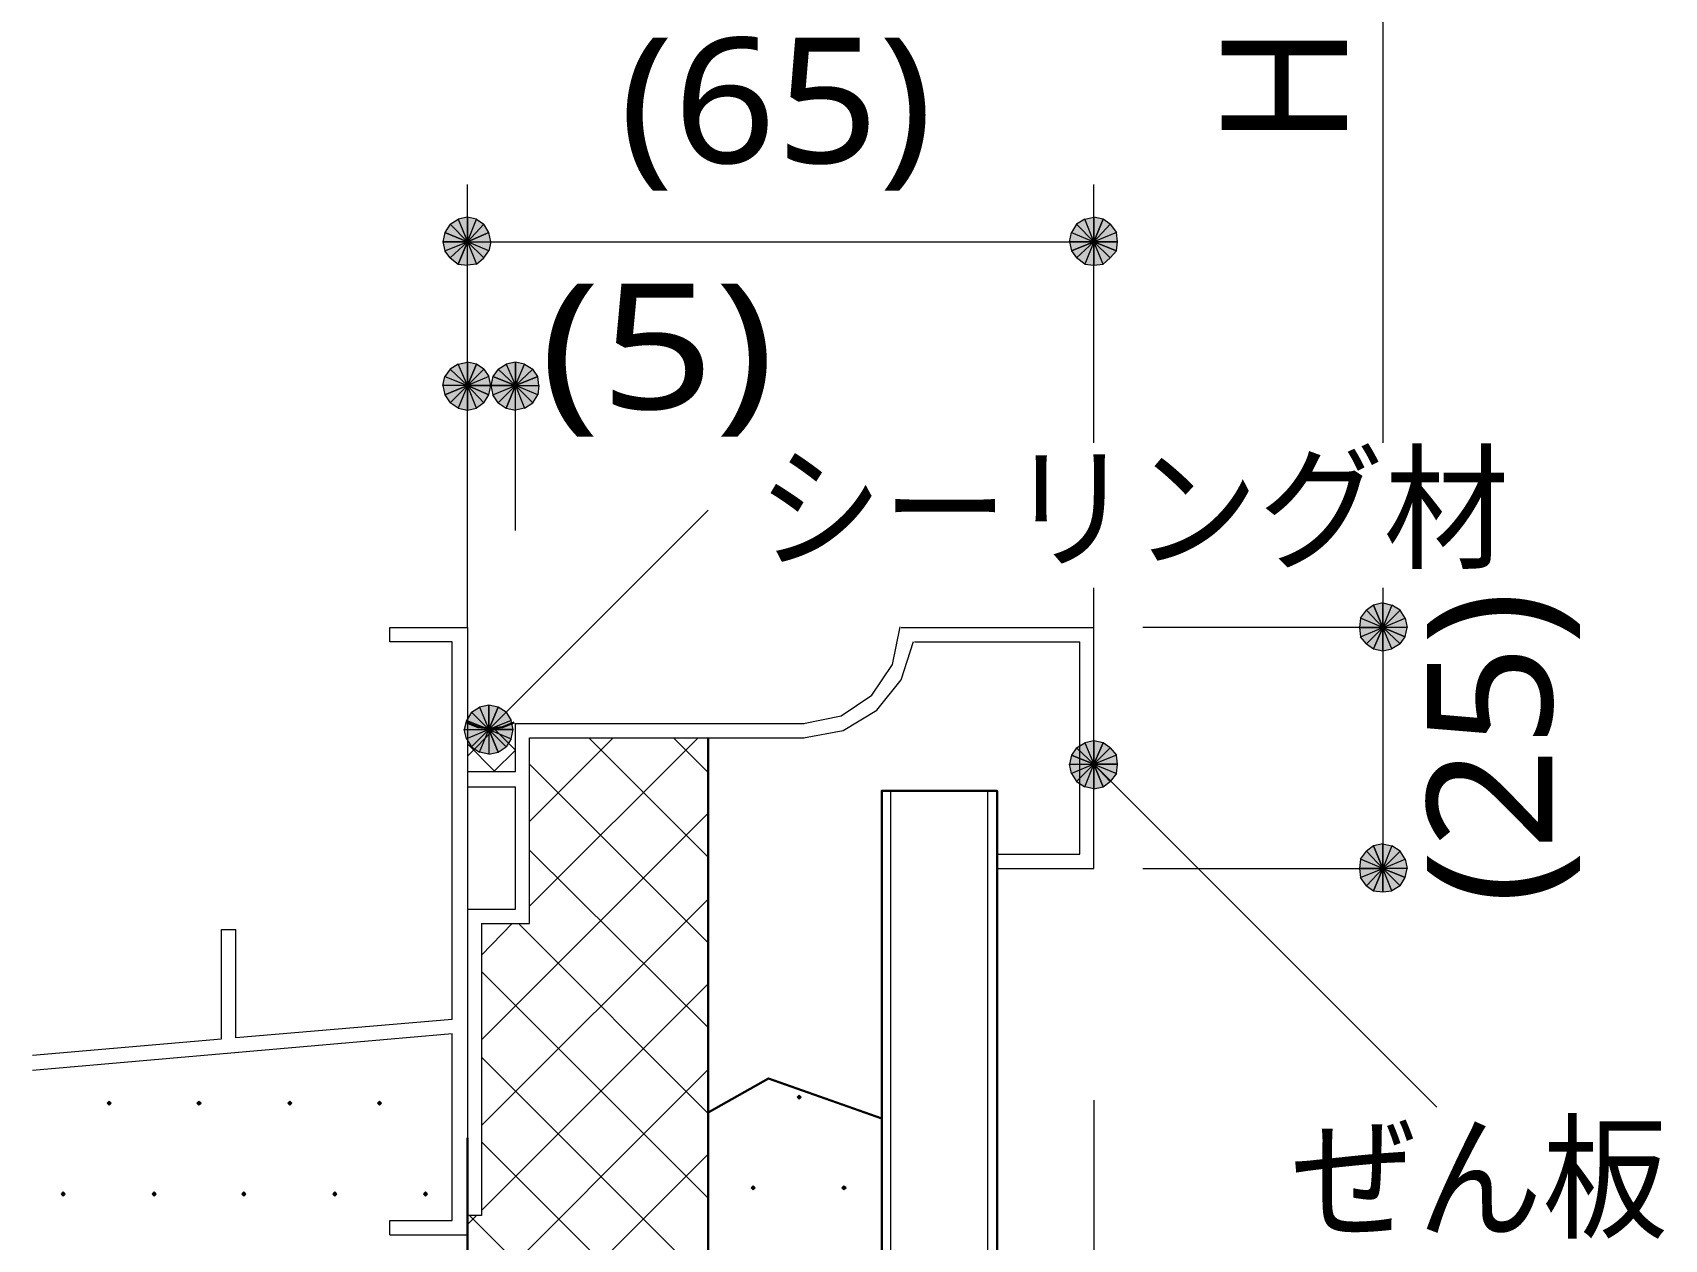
# Model space of a CAD drawing. Header units: millimetres. Extents: x 0 to 420, y 0 to 297.
# Drawn here: x 162.28 to 196.13, y 195.78 to 220.81 of the extents above; entities that cross this region are included whole.
import ezdxf
from ezdxf.enums import TextEntityAlignment as Align

# ---------------------------------------------------------------- set-up
doc = ezdxf.new("R2010")
doc.units = ezdxf.units.MM
doc.styles.add('kst32b', font='NotoSansJP-Variable.ttf')

msp = doc.modelspace()

# ---------------------------------------------------------------- hatches: boundary and pattern name
h = msp.add_hatch(color=7)
h.paths.add_polyline_path([(171.302, 216.979), (171.111, 216.937), (171.302, 216.471), (171.302, 216.979)])
h.paths.add_polyline_path([(171.111, 216.937), (171.302, 216.471), (170.942, 216.831), (171.111, 216.937)])
h.paths.add_polyline_path([(171.302, 216.471), (170.942, 216.831), (170.836, 216.662), (171.302, 216.471)])
h = msp.add_hatch(color=7)
h.paths.add_polyline_path([(171.746, 216.662), (171.641, 216.831), (171.302, 216.471), (171.746, 216.662)])
h.paths.add_polyline_path([(171.641, 216.831), (171.302, 216.471), (171.492, 216.937), (171.641, 216.831)])
h.paths.add_polyline_path([(171.302, 216.471), (171.492, 216.937), (171.302, 216.979), (171.302, 216.471)])
h = msp.add_hatch(color=7)
h.paths.add_polyline_path([(184.489, 216.937), (184.298, 216.979), (184.298, 216.471), (184.489, 216.937)])
h.paths.add_polyline_path([(184.298, 216.979), (184.298, 216.471), (184.108, 216.937), (184.298, 216.979)])
h.paths.add_polyline_path([(184.298, 216.471), (184.108, 216.937), (183.938, 216.831), (184.298, 216.471)])
for points in [[(170.836, 216.662), (170.794, 216.471), (171.302, 216.471), (170.836, 216.662)], [(184.764, 216.281), (184.785, 216.471), (184.298, 216.471), (184.764, 216.281)], [(171.831, 213.678), (171.789, 213.487), (172.297, 213.487), (171.831, 213.678)], [(171.746, 213.296), (171.789, 213.487), (171.302, 213.487), (171.746, 213.296)], [(190.098, 208.026), (190.288, 207.984), (190.288, 208.471), (190.098, 208.026)], [(171.937, 206.82), (171.746, 206.862), (171.746, 206.354), (171.937, 206.82)], [(184.489, 206.079), (184.298, 206.121), (184.298, 205.634), (184.489, 206.079)], [(190.098, 203.009), (190.288, 202.988), (190.288, 203.475), (190.098, 203.009)], [(178.181, 198.776), (178.16, 198.755), (178.139, 198.734), (178.16, 198.713), (178.181, 198.691), (178.202, 198.713), (178.223, 198.734), (178.202, 198.755), (178.181, 198.776)], [(163.872, 198.649), (163.851, 198.628), (163.83, 198.607), (163.851, 198.586), (163.872, 198.564), (163.894, 198.586), (163.915, 198.607), (163.894, 198.628), (163.872, 198.649)], [(165.735, 198.649), (165.714, 198.628), (165.693, 198.607), (165.714, 198.586), (165.735, 198.564), (165.756, 198.586), (165.777, 198.607), (165.756, 198.628), (165.735, 198.649)], [(167.619, 198.649), (167.598, 198.628), (167.577, 198.607), (167.598, 198.586), (167.619, 198.564), (167.64, 198.586), (167.661, 198.607), (167.64, 198.628), (167.619, 198.649)], [(169.482, 198.649), (169.46, 198.628), (169.439, 198.607), (169.46, 198.586), (169.482, 198.564), (169.503, 198.586), (169.524, 198.607), (169.503, 198.628), (169.482, 198.649)], [(162.92, 196.765), (162.899, 196.744), (162.878, 196.723), (162.899, 196.702), (162.92, 196.681), (162.941, 196.702), (162.962, 196.723), (162.941, 196.744), (162.92, 196.765)], [(164.804, 196.765), (164.783, 196.744), (164.761, 196.723), (164.783, 196.702), (164.804, 196.681), (164.825, 196.702), (164.846, 196.723), (164.825, 196.744), (164.804, 196.765)], [(166.666, 196.765), (166.645, 196.744), (166.624, 196.723), (166.645, 196.702), (166.666, 196.681), (166.687, 196.702), (166.709, 196.723), (166.687, 196.744), (166.666, 196.765)], [(168.55, 196.765), (168.529, 196.744), (168.508, 196.723), (168.529, 196.702), (168.55, 196.681), (168.571, 196.702), (168.593, 196.723), (168.571, 196.744), (168.55, 196.765)], [(170.434, 196.765), (170.413, 196.744), (170.392, 196.723), (170.413, 196.702), (170.434, 196.681), (170.455, 196.702), (170.476, 196.723), (170.455, 196.744), (170.434, 196.765)], [(177.229, 196.892), (177.207, 196.871), (177.186, 196.85), (177.207, 196.829), (177.229, 196.808), (177.25, 196.829), (177.271, 196.85), (177.25, 196.871), (177.229, 196.892)], [(179.112, 196.892), (179.091, 196.871), (179.07, 196.85), (179.091, 196.829), (179.112, 196.808), (179.134, 196.829), (179.155, 196.85), (179.134, 196.871), (179.112, 196.892)]]:
    msp.add_hatch(color=7).paths.add_polyline_path(points)
h = msp.add_hatch(color=7)
h.paths.add_polyline_path([(171.641, 216.133), (171.746, 216.281), (171.302, 216.471), (171.641, 216.133)])
h.paths.add_polyline_path([(171.746, 216.281), (171.302, 216.471), (171.789, 216.471), (171.746, 216.281)])
h.paths.add_polyline_path([(171.302, 216.471), (171.789, 216.471), (171.746, 216.662), (171.302, 216.471)])
h = msp.add_hatch(color=7)
h.paths.add_polyline_path([(183.938, 216.831), (183.833, 216.662), (184.298, 216.471), (183.938, 216.831)])
h.paths.add_polyline_path([(183.833, 216.662), (184.298, 216.471), (183.79, 216.471), (183.833, 216.662)])
h.paths.add_polyline_path([(184.298, 216.471), (183.79, 216.471), (183.833, 216.281), (184.298, 216.471)])
h = msp.add_hatch(color=7)
h.paths.add_polyline_path([(184.785, 216.471), (184.764, 216.662), (184.298, 216.471), (184.785, 216.471)])
h.paths.add_polyline_path([(184.764, 216.662), (184.298, 216.471), (184.637, 216.831), (184.764, 216.662)])
h.paths.add_polyline_path([(184.298, 216.471), (184.637, 216.831), (184.489, 216.937), (184.298, 216.471)])
h = msp.add_hatch(color=7)
h.paths.add_polyline_path([(170.794, 216.471), (170.836, 216.281), (171.302, 216.471), (170.794, 216.471)])
h.paths.add_polyline_path([(170.836, 216.281), (171.302, 216.471), (170.942, 216.133), (170.836, 216.281)])
h.paths.add_polyline_path([(171.302, 216.471), (170.942, 216.133), (171.111, 216.006), (171.302, 216.471)])
h = msp.add_hatch(color=7)
h.paths.add_polyline_path([(171.111, 216.006), (171.302, 215.985), (171.302, 216.471), (171.111, 216.006)])
h.paths.add_polyline_path([(171.302, 215.985), (171.302, 216.471), (171.492, 216.006), (171.302, 215.985)])
h.paths.add_polyline_path([(171.302, 216.471), (171.492, 216.006), (171.641, 216.133), (171.302, 216.471)])
h = msp.add_hatch(color=7)
h.paths.add_polyline_path([(183.833, 216.281), (183.938, 216.133), (184.298, 216.471), (183.833, 216.281)])
h.paths.add_polyline_path([(183.938, 216.133), (184.298, 216.471), (184.108, 216.006), (183.938, 216.133)])
h.paths.add_polyline_path([(184.298, 216.471), (184.108, 216.006), (184.298, 215.985), (184.298, 216.471)])
h = msp.add_hatch(color=7)
h.paths.add_polyline_path([(184.298, 215.985), (184.489, 216.006), (184.298, 216.471), (184.298, 215.985)])
h.paths.add_polyline_path([(184.489, 216.006), (184.298, 216.471), (184.637, 216.133), (184.489, 216.006)])
h.paths.add_polyline_path([(184.298, 216.471), (184.637, 216.133), (184.764, 216.281), (184.298, 216.471)])
h = msp.add_hatch(color=7)
h.paths.add_polyline_path([(171.492, 213.931), (171.302, 213.974), (171.302, 213.487), (171.492, 213.931)])
h.paths.add_polyline_path([(171.302, 213.974), (171.302, 213.487), (171.111, 213.931), (171.302, 213.974)])
h.paths.add_polyline_path([(171.302, 213.487), (171.111, 213.931), (170.942, 213.826), (171.302, 213.487)])
h = msp.add_hatch(color=7)
h.paths.add_polyline_path([(171.789, 213.487), (171.746, 213.678), (171.302, 213.487), (171.789, 213.487)])
h.paths.add_polyline_path([(171.746, 213.678), (171.302, 213.487), (171.641, 213.826), (171.746, 213.678)])
h.paths.add_polyline_path([(171.302, 213.487), (171.641, 213.826), (171.492, 213.931), (171.302, 213.487)])
h = msp.add_hatch(color=7)
h.paths.add_polyline_path([(172.297, 213.974), (172.106, 213.931), (172.297, 213.487), (172.297, 213.974)])
h.paths.add_polyline_path([(172.106, 213.931), (172.297, 213.487), (171.937, 213.826), (172.106, 213.931)])
h.paths.add_polyline_path([(172.297, 213.487), (171.937, 213.826), (171.831, 213.678), (172.297, 213.487)])
h = msp.add_hatch(color=7)
h.paths.add_polyline_path([(172.762, 213.678), (172.657, 213.826), (172.297, 213.487), (172.762, 213.678)])
h.paths.add_polyline_path([(172.657, 213.826), (172.297, 213.487), (172.487, 213.931), (172.657, 213.826)])
h.paths.add_polyline_path([(172.297, 213.487), (172.487, 213.931), (172.297, 213.974), (172.297, 213.487)])
h = msp.add_hatch(color=7)
h.paths.add_polyline_path([(170.942, 213.826), (170.836, 213.678), (171.302, 213.487), (170.942, 213.826)])
h.paths.add_polyline_path([(170.836, 213.678), (171.302, 213.487), (170.794, 213.487), (170.836, 213.678)])
h.paths.add_polyline_path([(171.302, 213.487), (170.794, 213.487), (170.836, 213.296), (171.302, 213.487)])
h = msp.add_hatch(color=7)
h.paths.add_polyline_path([(172.657, 213.127), (172.762, 213.296), (172.297, 213.487), (172.657, 213.127)])
h.paths.add_polyline_path([(172.762, 213.296), (172.297, 213.487), (172.784, 213.487), (172.762, 213.296)])
h.paths.add_polyline_path([(172.297, 213.487), (172.784, 213.487), (172.762, 213.678), (172.297, 213.487)])
h = msp.add_hatch(color=7)
h.paths.add_polyline_path([(170.836, 213.296), (170.942, 213.127), (171.302, 213.487), (170.836, 213.296)])
h.paths.add_polyline_path([(170.942, 213.127), (171.302, 213.487), (171.111, 213.021), (170.942, 213.127)])
h.paths.add_polyline_path([(171.302, 213.487), (171.111, 213.021), (171.302, 212.979), (171.302, 213.487)])
h = msp.add_hatch(color=7)
h.paths.add_polyline_path([(171.302, 212.979), (171.492, 213.021), (171.302, 213.487), (171.302, 212.979)])
h.paths.add_polyline_path([(171.492, 213.021), (171.302, 213.487), (171.641, 213.127), (171.492, 213.021)])
h.paths.add_polyline_path([(171.302, 213.487), (171.641, 213.127), (171.746, 213.296), (171.302, 213.487)])
h = msp.add_hatch(color=7)
h.paths.add_polyline_path([(171.789, 213.487), (171.831, 213.296), (172.297, 213.487), (171.789, 213.487)])
h.paths.add_polyline_path([(171.831, 213.296), (172.297, 213.487), (171.937, 213.127), (171.831, 213.296)])
h.paths.add_polyline_path([(172.297, 213.487), (171.937, 213.127), (172.106, 213.021), (172.297, 213.487)])
h = msp.add_hatch(color=7)
h.paths.add_polyline_path([(172.106, 213.021), (172.297, 212.979), (172.297, 213.487), (172.106, 213.021)])
h.paths.add_polyline_path([(172.297, 212.979), (172.297, 213.487), (172.487, 213.021), (172.297, 212.979)])
h.paths.add_polyline_path([(172.297, 213.487), (172.487, 213.021), (172.657, 213.127), (172.297, 213.487)])
h = msp.add_hatch(color=7)
h.paths.add_polyline_path([(190.098, 208.936), (189.95, 208.83), (190.288, 208.471), (190.098, 208.936)])
h.paths.add_polyline_path([(189.95, 208.83), (190.288, 208.471), (189.823, 208.661), (189.95, 208.83)])
h.paths.add_polyline_path([(190.288, 208.471), (189.823, 208.661), (189.802, 208.471), (190.288, 208.471)])
h = msp.add_hatch(color=7)
h.paths.add_polyline_path([(190.648, 208.83), (190.479, 208.936), (190.288, 208.471), (190.648, 208.83)])
h.paths.add_polyline_path([(190.479, 208.936), (190.288, 208.471), (190.288, 208.979), (190.479, 208.936)])
h.paths.add_polyline_path([(190.288, 208.471), (190.288, 208.979), (190.098, 208.936), (190.288, 208.471)])
h = msp.add_hatch(color=7)
h.paths.add_polyline_path([(190.754, 208.28), (190.796, 208.471), (190.288, 208.471), (190.754, 208.28)])
h.paths.add_polyline_path([(190.796, 208.471), (190.288, 208.471), (190.754, 208.661), (190.796, 208.471)])
h.paths.add_polyline_path([(190.288, 208.471), (190.754, 208.661), (190.648, 208.83), (190.288, 208.471)])
h = msp.add_hatch(color=7)
h.paths.add_polyline_path([(189.802, 208.471), (189.823, 208.28), (190.288, 208.471), (189.802, 208.471)])
h.paths.add_polyline_path([(189.823, 208.28), (190.288, 208.471), (189.95, 208.132), (189.823, 208.28)])
h.paths.add_polyline_path([(190.288, 208.471), (189.95, 208.132), (190.098, 208.026), (190.288, 208.471)])
h = msp.add_hatch(color=7)
h.paths.add_polyline_path([(190.288, 207.984), (190.479, 208.026), (190.288, 208.471), (190.288, 207.984)])
h.paths.add_polyline_path([(190.479, 208.026), (190.288, 208.471), (190.648, 208.132), (190.479, 208.026)])
h.paths.add_polyline_path([(190.288, 208.471), (190.648, 208.132), (190.754, 208.28), (190.288, 208.471)])
h = msp.add_hatch(color=7)
h.paths.add_polyline_path([(171.746, 206.862), (171.556, 206.82), (171.746, 206.354), (171.746, 206.862)])
h.paths.add_polyline_path([(171.556, 206.82), (171.746, 206.354), (171.387, 206.714), (171.556, 206.82)])
h.paths.add_polyline_path([(171.746, 206.354), (171.387, 206.714), (171.281, 206.544), (171.746, 206.354)])
h = msp.add_hatch(color=7)
h.paths.add_polyline_path([(172.254, 206.354), (172.212, 206.544), (171.746, 206.354), (172.254, 206.354)])
h.paths.add_polyline_path([(172.212, 206.544), (171.746, 206.354), (172.106, 206.714), (172.212, 206.544)])
h.paths.add_polyline_path([(171.746, 206.354), (172.106, 206.714), (171.937, 206.82), (171.746, 206.354)])
h = msp.add_hatch(color=7)
h.paths.add_polyline_path([(171.281, 206.544), (171.238, 206.354), (171.746, 206.354), (171.281, 206.544)])
h.paths.add_polyline_path([(171.238, 206.354), (171.746, 206.354), (171.281, 206.163), (171.238, 206.354)])
h.paths.add_polyline_path([(171.746, 206.354), (171.281, 206.163), (171.387, 205.994), (171.746, 206.354)])
h = msp.add_hatch(color=7)
h.paths.add_polyline_path([(171.387, 205.994), (171.556, 205.888), (171.746, 206.354), (171.387, 205.994)])
h.paths.add_polyline_path([(171.556, 205.888), (171.746, 206.354), (171.746, 205.846), (171.556, 205.888)])
h.paths.add_polyline_path([(171.746, 206.354), (171.746, 205.846), (171.937, 205.888), (171.746, 206.354)])
h = msp.add_hatch(color=7)
h.paths.add_polyline_path([(171.937, 205.888), (172.106, 205.994), (171.746, 206.354), (171.937, 205.888)])
h.paths.add_polyline_path([(172.106, 205.994), (171.746, 206.354), (172.212, 206.163), (172.106, 205.994)])
h.paths.add_polyline_path([(171.746, 206.354), (172.212, 206.163), (172.254, 206.354), (171.746, 206.354)])
h = msp.add_hatch(color=7)
h.paths.add_polyline_path([(184.298, 206.121), (184.108, 206.079), (184.298, 205.634), (184.298, 206.121)])
h.paths.add_polyline_path([(184.108, 206.079), (184.298, 205.634), (183.938, 205.973), (184.108, 206.079)])
h.paths.add_polyline_path([(184.298, 205.634), (183.938, 205.973), (183.833, 205.825), (184.298, 205.634)])
h = msp.add_hatch(color=7)
h.paths.add_polyline_path([(183.833, 205.825), (183.79, 205.634), (184.298, 205.634), (183.833, 205.825)])
h.paths.add_polyline_path([(183.79, 205.634), (184.298, 205.634), (183.833, 205.444), (183.79, 205.634)])
h.paths.add_polyline_path([(184.298, 205.634), (183.833, 205.444), (183.938, 205.274), (184.298, 205.634)])
h = msp.add_hatch(color=7)
h.paths.add_polyline_path([(184.785, 205.634), (184.764, 205.825), (184.298, 205.634), (184.785, 205.634)])
h.paths.add_polyline_path([(184.764, 205.825), (184.298, 205.634), (184.637, 205.973), (184.764, 205.825)])
h.paths.add_polyline_path([(184.298, 205.634), (184.637, 205.973), (184.489, 206.079), (184.298, 205.634)])
h = msp.add_hatch(color=7)
h.paths.add_polyline_path([(183.938, 205.274), (184.108, 205.169), (184.298, 205.634), (183.938, 205.274)])
h.paths.add_polyline_path([(184.108, 205.169), (184.298, 205.634), (184.298, 205.126), (184.108, 205.169)])
h.paths.add_polyline_path([(184.298, 205.634), (184.298, 205.126), (184.489, 205.169), (184.298, 205.634)])
h = msp.add_hatch(color=7)
h.paths.add_polyline_path([(184.489, 205.169), (184.637, 205.274), (184.298, 205.634), (184.489, 205.169)])
h.paths.add_polyline_path([(184.637, 205.274), (184.298, 205.634), (184.764, 205.444), (184.637, 205.274)])
h.paths.add_polyline_path([(184.298, 205.634), (184.764, 205.444), (184.785, 205.634), (184.298, 205.634)])
h = msp.add_hatch(color=7)
h.paths.add_polyline_path([(190.098, 203.941), (189.95, 203.835), (190.288, 203.475), (190.098, 203.941)])
h.paths.add_polyline_path([(189.95, 203.835), (190.288, 203.475), (189.823, 203.666), (189.95, 203.835)])
h.paths.add_polyline_path([(190.288, 203.475), (189.823, 203.666), (189.802, 203.475), (190.288, 203.475)])
h = msp.add_hatch(color=7)
h.paths.add_polyline_path([(190.648, 203.835), (190.479, 203.941), (190.288, 203.475), (190.648, 203.835)])
h.paths.add_polyline_path([(190.479, 203.941), (190.288, 203.475), (190.288, 203.983), (190.479, 203.941)])
h.paths.add_polyline_path([(190.288, 203.475), (190.288, 203.983), (190.098, 203.941), (190.288, 203.475)])
h = msp.add_hatch(color=7)
h.paths.add_polyline_path([(190.754, 203.285), (190.796, 203.475), (190.288, 203.475), (190.754, 203.285)])
h.paths.add_polyline_path([(190.796, 203.475), (190.288, 203.475), (190.754, 203.666), (190.796, 203.475)])
h.paths.add_polyline_path([(190.288, 203.475), (190.754, 203.666), (190.648, 203.835), (190.288, 203.475)])
h = msp.add_hatch(color=7)
h.paths.add_polyline_path([(189.802, 203.475), (189.823, 203.285), (190.288, 203.475), (189.802, 203.475)])
h.paths.add_polyline_path([(189.823, 203.285), (190.288, 203.475), (189.95, 203.115), (189.823, 203.285)])
h.paths.add_polyline_path([(190.288, 203.475), (189.95, 203.115), (190.098, 203.009), (190.288, 203.475)])
h = msp.add_hatch(color=7)
h.paths.add_polyline_path([(190.288, 202.988), (190.479, 203.009), (190.288, 203.475), (190.288, 202.988)])
h.paths.add_polyline_path([(190.479, 203.009), (190.288, 203.475), (190.648, 203.115), (190.479, 203.009)])
h.paths.add_polyline_path([(190.288, 203.475), (190.648, 203.115), (190.754, 203.285), (190.288, 203.475)])

# ---------------------------------------------------------------- linework, layer by layer
at = {"lineweight": 13}
for points in [[(190.288, 232.876), (190.288, 212.302)], [(171.302, 208.471), (171.302, 217.657)], [(184.298, 212.302), (184.298, 217.657)], [(171.302, 216.471), (184.298, 216.471)], [(172.297, 213.487), (171.302, 213.487)], [(172.297, 210.481), (172.297, 213.508)], [(171.746, 206.354), (176.297, 210.905)], [(184.298, 208.471), (184.298, 209.296)], [(190.288, 209.296), (190.288, 208.471), (185.314, 208.471)], [(178.276, 206.481), (179.055, 206.638), (179.691, 207.067), (180.119, 207.702), (180.277, 208.481)], [(170.984, 208.174), (169.693, 208.174), (169.693, 208.471), (171.302, 208.471), (171.302, 195.876)], [(170.984, 200.342), (170.984, 208.174)], [(178.276, 206.184), (179.097, 206.336), (179.791, 206.754), (180.296, 207.387), (180.553, 208.182)], [(180.298, 208.471), (184.298, 208.471)], [(180.573, 208.174), (184.002, 208.174)], [(184.002, 203.771), (184.002, 208.174)], [(184.298, 203.475), (184.298, 208.471)], [(190.288, 208.471), (190.288, 203.475)], [(172.297, 206.481), (178.287, 206.481)], [(172.297, 205.486), (172.297, 206.481)], [(171.302, 205.804), (171.852, 206.354)], [(171.598, 202.332), (172.593, 202.332), (172.593, 206.184)], [(172.297, 205.93), (171.873, 206.354)], [(172.593, 204.449), (174.329, 206.184)], [(172.593, 202.692), (176.086, 206.184)], [(172.593, 206.184), (178.287, 206.184)], [(176.297, 203.708), (173.821, 206.184)], [(176.297, 205.465), (175.578, 206.184)], [(171.873, 205.486), (171.302, 206.057)], [(171.852, 205.486), (172.297, 205.93)], [(171.302, 205.486), (172.297, 205.486)], [(176.297, 201.93), (172.593, 205.634)], [(184.298, 205.634), (191.41, 198.522)], [(171.302, 205.169), (172.297, 205.169)], [(172.297, 202.629), (172.297, 205.169)], [(180.086, 175.472), (180.086, 205.084)], [(182.097, 175.472), (182.097, 205.084)], [(171.598, 199.919), (176.297, 204.618)], [(176.297, 200.173), (172.593, 203.856)], [(182.287, 203.771), (184.002, 203.771)], [(182.287, 203.475), (184.298, 203.475)], [(185.314, 203.475), (190.288, 203.475)], [(171.598, 198.141), (176.297, 202.84)], [(171.302, 202.629), (172.297, 202.629)], [(162.285, 199.602), (166.201, 199.94), (166.201, 202.205)], [(166.201, 202.205), (166.497, 202.205)], [(170.984, 200.342), (166.497, 199.962), (166.497, 202.205)], [(171.598, 202.332), (171.598, 196.279), (171.302, 196.279)], [(171.598, 201.676), (172.233, 202.332)], [(176.297, 198.395), (172.36, 202.332)], [(176.297, 196.638), (171.598, 201.337)], [(171.598, 196.384), (176.297, 201.083)], [(170.984, 200.046), (162.285, 199.284)], [(169.693, 196.173), (170.984, 196.173), (170.984, 200.046)], [(176.297, 194.86), (171.598, 199.559)], [(171.302, 194.31), (176.297, 199.305)], [(184.298, 198.67), (184.298, 194.437)], [(176.297, 193.104), (171.598, 197.803)], [(171.302, 192.553), (176.297, 197.548)], [(169.693, 195.876), (169.693, 196.173)], [(171.302, 196.088), (171.492, 196.279)], [(176.297, 191.325), (171.344, 196.279)], [(169.693, 195.876), (171.302, 195.876)]]:
    msp.add_lwpolyline(points, dxfattribs=at)
at = {"lineweight": 0}
for points in [[(171.302, 216.979), (171.111, 216.937), (171.302, 216.471)], [(171.302, 216.471), (171.492, 216.937), (171.302, 216.979)], [(184.298, 216.979), (184.298, 216.471), (184.108, 216.937)], [(184.489, 216.937), (184.298, 216.979), (184.298, 216.471)], [(170.836, 216.662), (170.794, 216.471), (171.302, 216.471)], [(171.302, 216.471), (170.942, 216.831), (170.836, 216.662)], [(171.111, 216.937), (171.302, 216.471), (170.942, 216.831)], [(171.641, 216.831), (171.302, 216.471), (171.492, 216.937)], [(171.746, 216.662), (171.641, 216.831), (171.302, 216.471)], [(171.302, 216.471), (171.789, 216.471), (171.746, 216.662)], [(183.833, 216.662), (184.298, 216.471), (183.79, 216.471)], [(183.938, 216.831), (183.833, 216.662), (184.298, 216.471)], [(184.298, 216.471), (184.108, 216.937), (183.938, 216.831)], [(184.298, 216.471), (184.637, 216.831), (184.489, 216.937)], [(184.764, 216.662), (184.298, 216.471), (184.637, 216.831)], [(184.785, 216.471), (184.764, 216.662), (184.298, 216.471)], [(170.794, 216.471), (170.836, 216.281), (171.302, 216.471)], [(170.836, 216.281), (171.302, 216.471), (170.942, 216.133)], [(171.302, 216.471), (170.942, 216.133), (171.111, 216.006)], [(171.111, 216.006), (171.302, 215.985), (171.302, 216.471)], [(171.302, 215.985), (171.302, 216.471), (171.492, 216.006)], [(171.302, 216.471), (171.492, 216.006), (171.641, 216.133)], [(171.641, 216.133), (171.746, 216.281), (171.302, 216.471)], [(171.746, 216.281), (171.302, 216.471), (171.789, 216.471)], [(184.298, 216.471), (183.79, 216.471), (183.833, 216.281)], [(183.833, 216.281), (183.938, 216.133), (184.298, 216.471)], [(183.938, 216.133), (184.298, 216.471), (184.108, 216.006)], [(184.298, 216.471), (184.108, 216.006), (184.298, 215.985)], [(184.298, 215.985), (184.489, 216.006), (184.298, 216.471)], [(184.489, 216.006), (184.298, 216.471), (184.637, 216.133)], [(184.298, 216.471), (184.637, 216.133), (184.764, 216.281)], [(184.764, 216.281), (184.785, 216.471), (184.298, 216.471)], [(171.302, 213.487), (171.111, 213.931), (170.942, 213.826)], [(171.302, 213.974), (171.302, 213.487), (171.111, 213.931)], [(171.492, 213.931), (171.302, 213.974), (171.302, 213.487)], [(171.302, 213.487), (171.641, 213.826), (171.492, 213.931)], [(172.106, 213.931), (172.297, 213.487), (171.937, 213.826)], [(172.297, 213.974), (172.106, 213.931), (172.297, 213.487)], [(172.297, 213.487), (172.487, 213.931), (172.297, 213.974)], [(172.657, 213.826), (172.297, 213.487), (172.487, 213.931)], [(170.836, 213.678), (171.302, 213.487), (170.794, 213.487)], [(170.942, 213.826), (170.836, 213.678), (171.302, 213.487)], [(171.746, 213.678), (171.302, 213.487), (171.641, 213.826)], [(171.789, 213.487), (171.746, 213.678), (171.302, 213.487)], [(171.831, 213.678), (171.789, 213.487), (172.297, 213.487)], [(172.297, 213.487), (171.937, 213.826), (171.831, 213.678)], [(172.762, 213.678), (172.657, 213.826), (172.297, 213.487)], [(172.297, 213.487), (172.784, 213.487), (172.762, 213.678)], [(171.302, 213.487), (170.794, 213.487), (170.836, 213.296)], [(170.836, 213.296), (170.942, 213.127), (171.302, 213.487)], [(170.942, 213.127), (171.302, 213.487), (171.111, 213.021)], [(171.302, 213.487), (171.111, 213.021), (171.302, 212.979)], [(171.302, 212.979), (171.492, 213.021), (171.302, 213.487)], [(171.492, 213.021), (171.302, 213.487), (171.641, 213.127)], [(171.302, 213.487), (171.641, 213.127), (171.746, 213.296)], [(171.746, 213.296), (171.789, 213.487), (171.302, 213.487)], [(171.789, 213.487), (171.831, 213.296), (172.297, 213.487)], [(171.831, 213.296), (172.297, 213.487), (171.937, 213.127)], [(172.297, 213.487), (171.937, 213.127), (172.106, 213.021)], [(172.106, 213.021), (172.297, 212.979), (172.297, 213.487)], [(172.297, 212.979), (172.297, 213.487), (172.487, 213.021)], [(172.297, 213.487), (172.487, 213.021), (172.657, 213.127)], [(172.657, 213.127), (172.762, 213.296), (172.297, 213.487)], [(172.762, 213.296), (172.297, 213.487), (172.784, 213.487)], [(189.95, 208.83), (190.288, 208.471), (189.823, 208.661)], [(190.098, 208.936), (189.95, 208.83), (190.288, 208.471)], [(190.288, 208.471), (190.288, 208.979), (190.098, 208.936)], [(190.479, 208.936), (190.288, 208.471), (190.288, 208.979)], [(190.648, 208.83), (190.479, 208.936), (190.288, 208.471)], [(190.288, 208.471), (190.754, 208.661), (190.648, 208.83)], [(190.288, 208.471), (189.823, 208.661), (189.802, 208.471)], [(190.796, 208.471), (190.288, 208.471), (190.754, 208.661)], [(189.802, 208.471), (189.823, 208.28), (190.288, 208.471)], [(189.823, 208.28), (190.288, 208.471), (189.95, 208.132)], [(190.288, 208.471), (189.95, 208.132), (190.098, 208.026)], [(190.098, 208.026), (190.288, 207.984), (190.288, 208.471)], [(190.288, 207.984), (190.479, 208.026), (190.288, 208.471)], [(190.479, 208.026), (190.288, 208.471), (190.648, 208.132)], [(190.288, 208.471), (190.648, 208.132), (190.754, 208.28)], [(190.754, 208.28), (190.796, 208.471), (190.288, 208.471)], [(171.556, 206.82), (171.746, 206.354), (171.387, 206.714)], [(171.746, 206.862), (171.556, 206.82), (171.746, 206.354)], [(171.937, 206.82), (171.746, 206.862), (171.746, 206.354)], [(171.746, 206.354), (172.106, 206.714), (171.937, 206.82)], [(171.281, 206.544), (171.238, 206.354), (171.746, 206.354)], [(171.746, 206.354), (171.387, 206.714), (171.281, 206.544)], [(172.212, 206.544), (171.746, 206.354), (172.106, 206.714)], [(172.254, 206.354), (172.212, 206.544), (171.746, 206.354)], [(171.238, 206.354), (171.746, 206.354), (171.281, 206.163)], [(171.746, 206.354), (171.281, 206.163), (171.387, 205.994)], [(171.387, 205.994), (171.556, 205.888), (171.746, 206.354)], [(171.556, 205.888), (171.746, 206.354), (171.746, 205.846)], [(171.746, 206.354), (171.746, 205.846), (171.937, 205.888)], [(171.937, 205.888), (172.106, 205.994), (171.746, 206.354)], [(172.106, 205.994), (171.746, 206.354), (172.212, 206.163)], [(171.746, 206.354), (172.212, 206.163), (172.254, 206.354)], [(184.298, 206.121), (184.108, 206.079), (184.298, 205.634)], [(184.489, 206.079), (184.298, 206.121), (184.298, 205.634)], [(183.833, 205.825), (183.79, 205.634), (184.298, 205.634)], [(184.298, 205.634), (183.938, 205.973), (183.833, 205.825)], [(184.108, 206.079), (184.298, 205.634), (183.938, 205.973)], [(184.298, 205.634), (184.637, 205.973), (184.489, 206.079)], [(184.764, 205.825), (184.298, 205.634), (184.637, 205.973)], [(184.785, 205.634), (184.764, 205.825), (184.298, 205.634)], [(183.79, 205.634), (184.298, 205.634), (183.833, 205.444)], [(184.298, 205.634), (183.833, 205.444), (183.938, 205.274)], [(183.938, 205.274), (184.108, 205.169), (184.298, 205.634)], [(184.108, 205.169), (184.298, 205.634), (184.298, 205.126)], [(184.298, 205.634), (184.298, 205.126), (184.489, 205.169)], [(184.489, 205.169), (184.637, 205.274), (184.298, 205.634)], [(184.637, 205.274), (184.298, 205.634), (184.764, 205.444)], [(184.298, 205.634), (184.764, 205.444), (184.785, 205.634)], [(189.95, 203.835), (190.288, 203.475), (189.823, 203.666)], [(190.098, 203.941), (189.95, 203.835), (190.288, 203.475)], [(190.288, 203.475), (190.288, 203.983), (190.098, 203.941)], [(190.479, 203.941), (190.288, 203.475), (190.288, 203.983)], [(190.648, 203.835), (190.479, 203.941), (190.288, 203.475)], [(190.288, 203.475), (190.754, 203.666), (190.648, 203.835)], [(190.288, 203.475), (189.823, 203.666), (189.802, 203.475)], [(189.802, 203.475), (189.823, 203.285), (190.288, 203.475)], [(189.823, 203.285), (190.288, 203.475), (189.95, 203.115)], [(190.288, 203.475), (189.95, 203.115), (190.098, 203.009)], [(190.098, 203.009), (190.288, 202.988), (190.288, 203.475)], [(190.796, 203.475), (190.288, 203.475), (190.754, 203.666)], [(190.288, 202.988), (190.479, 203.009), (190.288, 203.475)], [(190.479, 203.009), (190.288, 203.475), (190.648, 203.115)], [(190.288, 203.475), (190.648, 203.115), (190.754, 203.285)], [(190.754, 203.285), (190.796, 203.475), (190.288, 203.475)], [(178.181, 198.776), (178.16, 198.755), (178.139, 198.734), (178.16, 198.713), (178.181, 198.691), (178.202, 198.713), (178.223, 198.734), (178.202, 198.755)], [(163.872, 198.649), (163.851, 198.628), (163.83, 198.607), (163.851, 198.586), (163.872, 198.564), (163.894, 198.586), (163.915, 198.607), (163.894, 198.628)], [(165.735, 198.649), (165.714, 198.628), (165.693, 198.607), (165.714, 198.586), (165.735, 198.564), (165.756, 198.586), (165.777, 198.607), (165.756, 198.628)], [(167.619, 198.649), (167.598, 198.628), (167.577, 198.607), (167.598, 198.586), (167.619, 198.564), (167.64, 198.586), (167.661, 198.607), (167.64, 198.628)], [(169.482, 198.649), (169.46, 198.628), (169.439, 198.607), (169.46, 198.586), (169.482, 198.564), (169.503, 198.586), (169.524, 198.607), (169.503, 198.628)], [(162.92, 196.765), (162.899, 196.744), (162.878, 196.723), (162.899, 196.702), (162.92, 196.681), (162.941, 196.702), (162.962, 196.723), (162.941, 196.744)], [(164.804, 196.765), (164.783, 196.744), (164.761, 196.723), (164.783, 196.702), (164.804, 196.681), (164.825, 196.702), (164.846, 196.723), (164.825, 196.744)], [(166.666, 196.765), (166.645, 196.744), (166.624, 196.723), (166.645, 196.702), (166.666, 196.681), (166.687, 196.702), (166.709, 196.723), (166.687, 196.744)], [(168.55, 196.765), (168.529, 196.744), (168.508, 196.723), (168.529, 196.702), (168.55, 196.681), (168.571, 196.702), (168.593, 196.723), (168.571, 196.744)], [(170.434, 196.765), (170.413, 196.744), (170.392, 196.723), (170.413, 196.702), (170.434, 196.681), (170.455, 196.702), (170.476, 196.723), (170.455, 196.744)], [(177.229, 196.892), (177.207, 196.871), (177.186, 196.85), (177.207, 196.829), (177.229, 196.808), (177.25, 196.829), (177.271, 196.85), (177.25, 196.871)], [(179.112, 196.892), (179.091, 196.871), (179.07, 196.85), (179.091, 196.829), (179.112, 196.808), (179.134, 196.829), (179.155, 196.85), (179.134, 196.871)]]:
    msp.add_lwpolyline(points, close=True, dxfattribs=at)
at = {"lineweight": 30}
for points in [[(171.282, 206.497), (171.525, 206.405), (171.778, 206.375), (172.032, 206.405), (172.274, 206.497)], [(176.297, 175.472), (176.297, 206.184)], [(179.896, 175.472), (179.896, 205.084), (182.287, 205.084), (182.287, 175.472)], [(176.297, 198.416), (177.546, 199.115), (179.896, 198.289)], [(171.302, 187.473), (171.302, 197.887)]]:
    msp.add_lwpolyline(points, dxfattribs=at)

# ---------------------------------------------------------------- texts
at = {"style": 'kst32b'}
for s, height, p, p2 in [('(65)', 2.5989, (174.456, 218.101), (180.953, 218.101)), ('(5)', 2.5989, (172.805, 213), (177.678, 213)), ('シーリング材', 2.0791, (177.313, 209.91), (192.907, 209.91)), ('(25)', 2.5989, (193.802, 202.734), (193.802, 209.232)), ('ぜん板', 2.0791, (188.404, 196.024), (196.201, 196.024))]:
    msp.add_text(s, height=height, dxfattribs=at).set_placement(p, p2, align=Align.FIT)
msp.add_text('H', height=2.599, rotation=90, dxfattribs=at).set_placement((189.547, 218.461))

doc.saveas('drawing.dxf')
